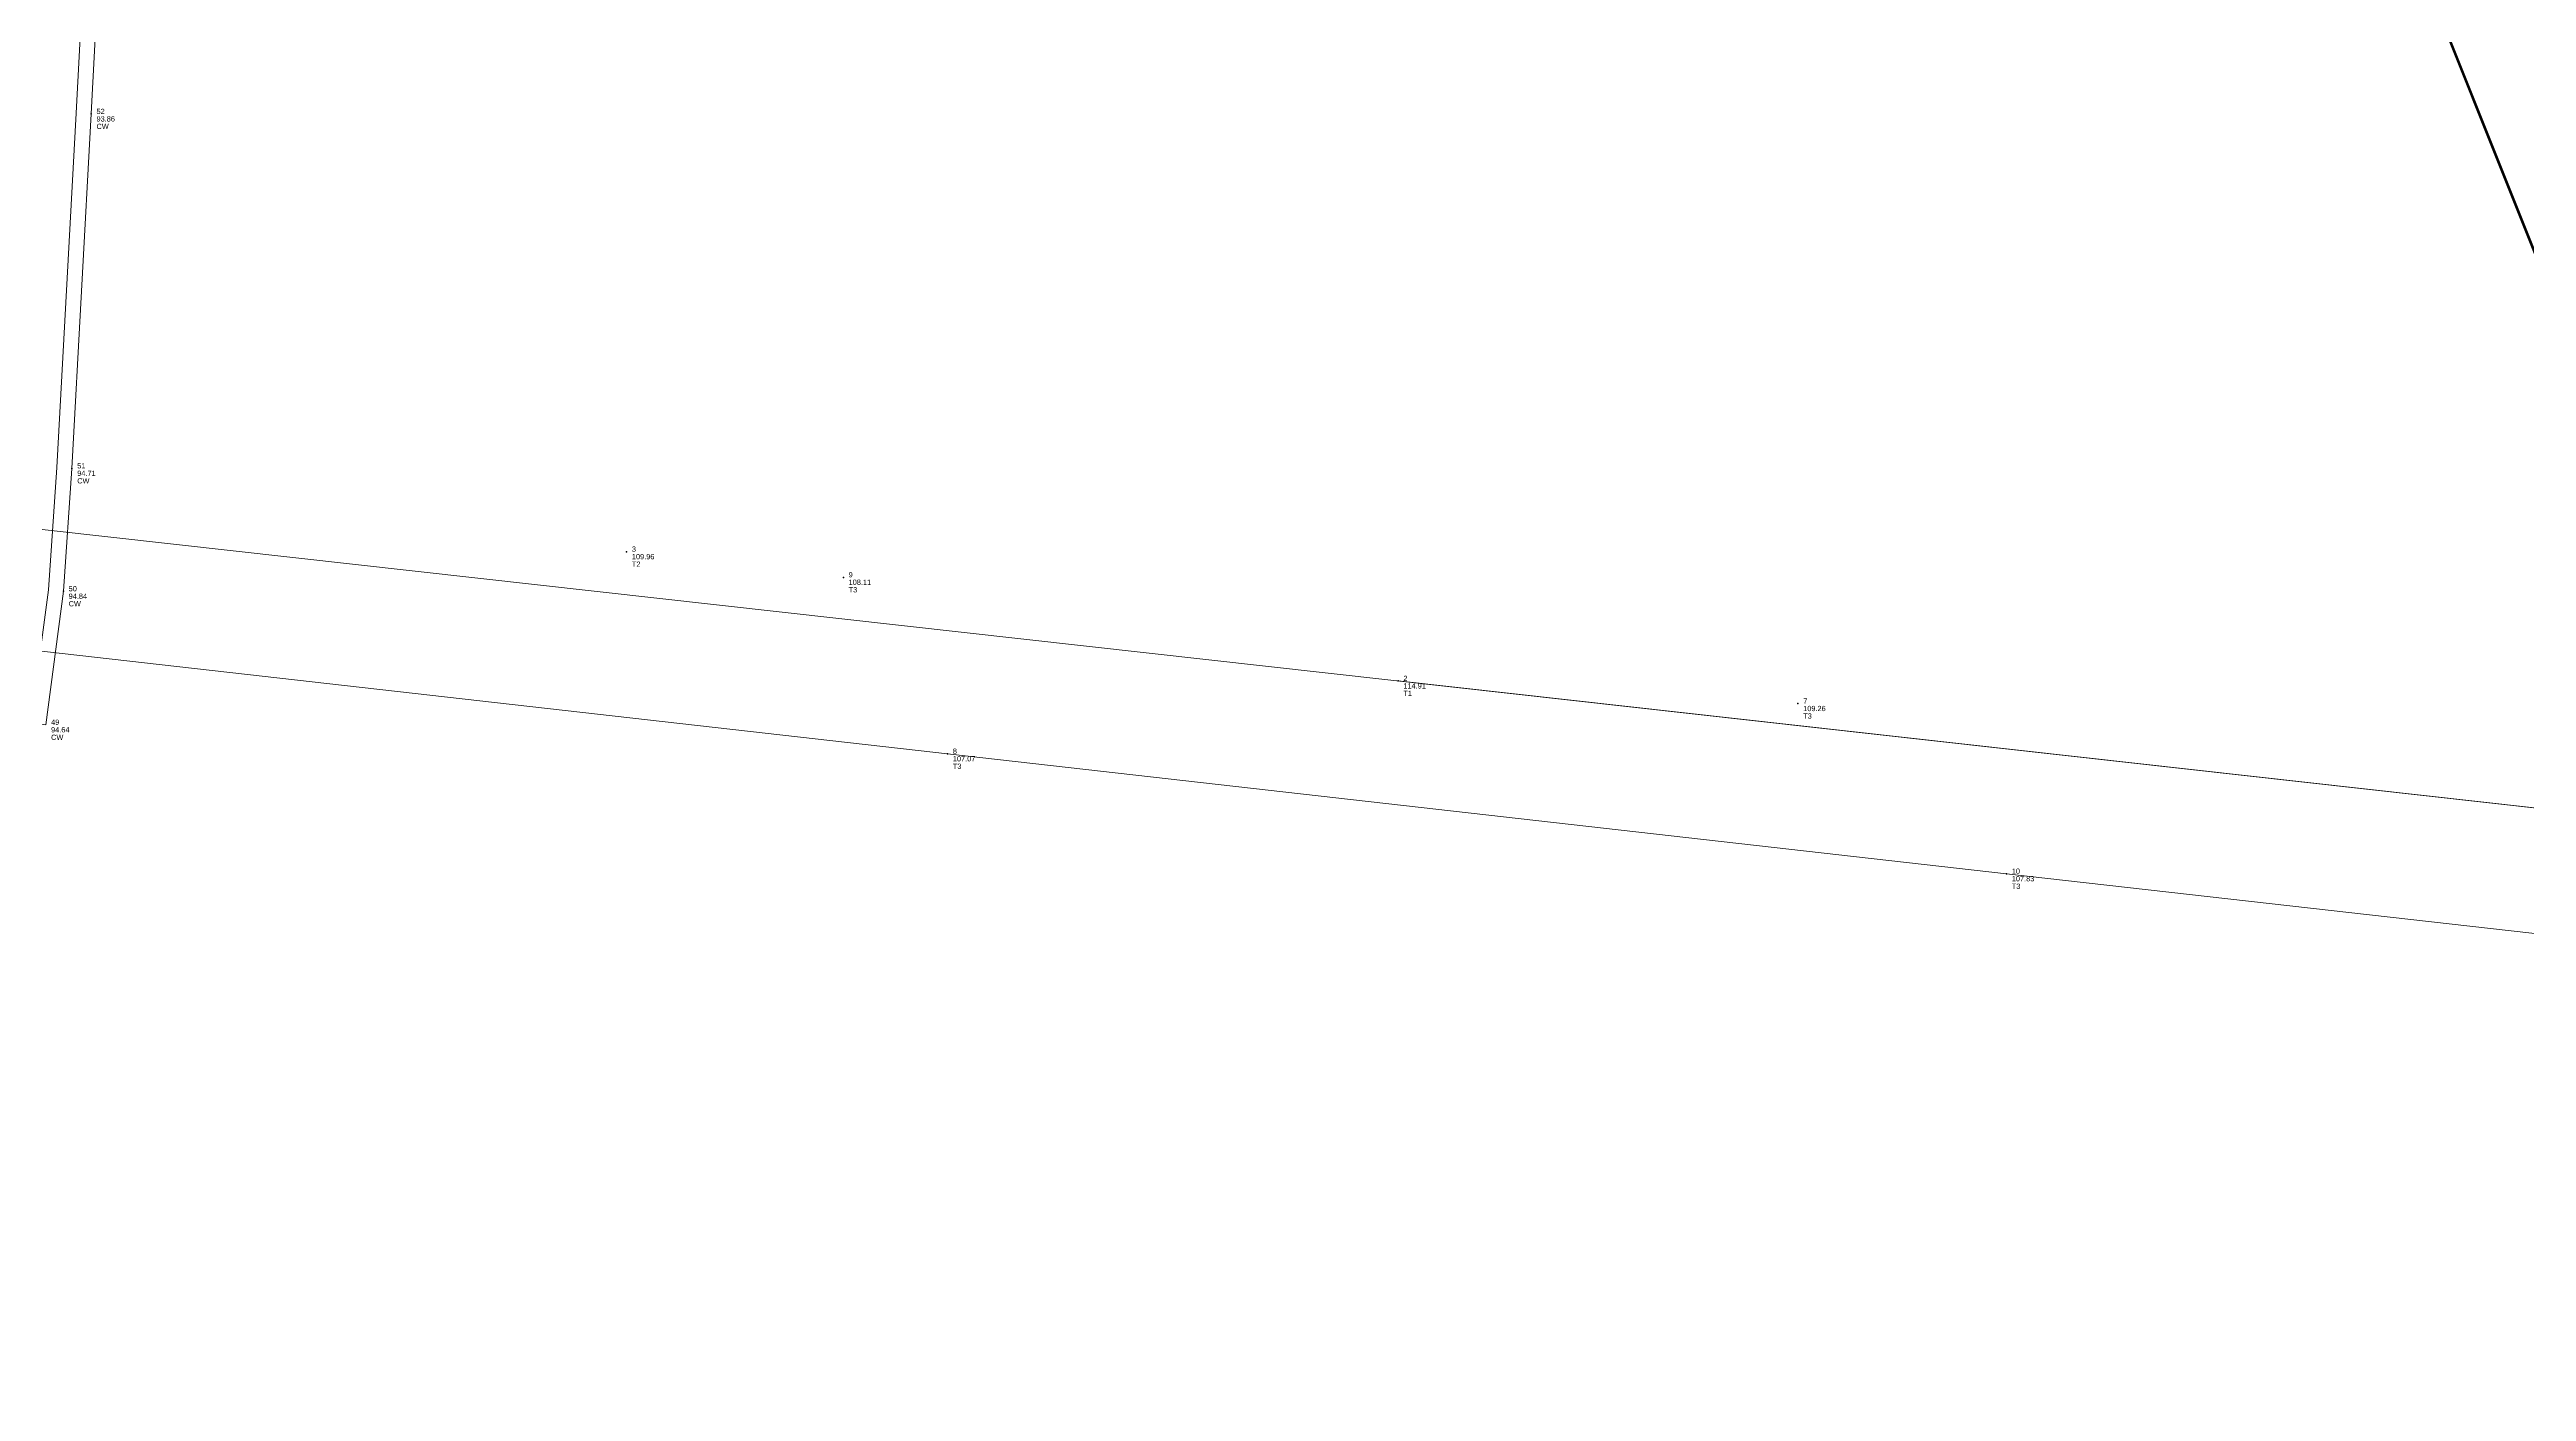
# Model space of a CAD drawing. Header units: millimetres. Extents: x 1332 to 1607, y 864 to 1149.
# Drawn here: x 1432.3 to 1498.2, y 1066.1 to 1101.8 of the extents above; entities that cross this region are included whole.
import ezdxf

# ---------------------------------------------------------------- set-up
doc = ezdxf.new("R2010")
doc.units = ezdxf.units.MM
doc.linetypes.add('1', pattern=[0])
doc.linetypes.add('DASHED', pattern=[0.75, 0.5, -0.25])
doc.layers.add('Compound Wall', color=1, linetype='Continuous', lineweight=30)
for name, color, linetype in [('PATRA', 6, '1'), ('pntdesc', 1, 'Continuous'), ('pntelev', 2, 'Continuous'), ('pntno', 3, 'Continuous')]:
    doc.layers.add(name, color=color, linetype=linetype)
doc.styles.get("Standard").update_dxf_attribs({"font": 'arial.ttf'})

msp = doc.modelspace()

# ---------------------------------------------------------------- linework, layer by layer
at = {"linetype": 'Continuous', "lineweight": 0, "flags": 128}
for points, elevation in [([(1607.13478, 1069.47041), (1336.83923, 1099.65768)], 118.812), ([(1335.90039, 1096.68444), (1484.349, 1079.866), (1606.14219, 1066.11093)], 107.066), ([(1537.611, 1077.235), (1468.182, 1084.989)], 118.812)]:
    msp.add_lwpolyline(points, dxfattribs=dict(at, elevation=elevation))
at = {"color": 254}
for p in [(1433.454, 1100.055, 93.861), (1432.942, 1090.638, 94.711), (1447.681, 1088.423, 109.961), (1432.714, 1087.372, 94.845), (1453.44, 1087.743, 108.106), (1468.182, 1084.989, 114.907), (1478.806, 1084.388, 109.263), (1456.21, 1083.054, 107.066), (1484.349, 1079.866, 107.832)]:
    msp.add_point(p, dxfattribs=at)
at = {"layer": 'Compound Wall', "linetype": 'Continuous', "lineweight": 0, "elevation": 96.308, "flags": 128}
for points in [[(1406.39241, 1088.38462), (1419.14452, 1086.27093), (1431.90386, 1084.28134), (1432.31582, 1087.41206), (1432.54276, 1090.66279), (1433.05457, 1100.07628), (1433.23858, 1103.60253), (1433.60262, 1110.1502), (1434.10658, 1119.31854), (1434.45285, 1125.86787), (1435.31324, 1125.85689), (1436.60737, 1125.80062), (1465.36044, 1124.53471), (1479.40787, 1124.06773), (1486.13078, 1123.79111), (1486.19698, 1125.40004)], [(1406.327, 1087.99), (1419.081, 1085.876), (1432.247, 1083.823), (1432.714, 1087.372), (1432.942, 1090.638), (1433.454, 1100.055), (1433.638, 1103.581), (1434.002, 1110.128), (1434.506, 1119.297), (1434.832, 1125.463), (1435.302, 1125.457), (1436.59, 1125.401), (1465.345, 1124.135), (1479.393, 1123.668), (1486.514, 1123.375), (1486.59665, 1125.38359)]]:
    msp.add_lwpolyline(points, dxfattribs=at)
at = {"layer": 'PATRA', "color": 3, "linetype": 'DASHED', "const_width": 0.07, "elevation": 90.418}
msp.add_lwpolyline([(1486.514, 1123.375), (1487.801, 1123.494), (1488.699, 1121.209), (1491.604, 1113.329), (1502.269, 1086.658)], dxfattribs=at)

# ---------------------------------------------------------------- texts
at = {"layer": 'pntdesc'}
for s, p in [('CW', (1433.594, 1099.655)), ('CW', (1433.082, 1090.238)), ('T2', (1447.821, 1088.023)), ('T3', (1453.58, 1087.343)), ('CW', (1432.854, 1086.972)), ('T1', (1468.322, 1084.589)), ('T3', (1478.946, 1083.988)), ('CW', (1432.387, 1083.423)), ('T3', (1456.35, 1082.654)), ('T3', (1484.489, 1079.466))]:
    msp.add_text(s, height=0.14, dxfattribs=at).set_placement(p)
at = {"layer": 'pntelev'}
for s, p in [('93.86', (1433.594, 1099.855)), ('94.71', (1433.082, 1090.438)), ('109.96', (1447.821, 1088.223)), ('108.11', (1453.58, 1087.543)), ('94.84', (1432.854, 1087.172)), ('114.91', (1468.322, 1084.789)), ('109.26', (1478.946, 1084.188)), ('94.64', (1432.387, 1083.623)), ('107.07', (1456.35, 1082.854)), ('107.83', (1484.489, 1079.666))]:
    msp.add_text(s, height=0.14, dxfattribs=at).set_placement(p)
at = {"layer": 'pntno'}
for s, p in [('52', (1433.594, 1100.055)), ('51', (1433.082, 1090.638)), ('3', (1447.821, 1088.423)), ('50', (1432.854, 1087.372)), ('9', (1453.58, 1087.743)), ('2', (1468.322, 1084.989)), ('7', (1478.946, 1084.388)), ('49', (1432.387, 1083.823)), ('8', (1456.35, 1083.054)), ('10', (1484.489, 1079.866))]:
    msp.add_text(s, height=0.14, dxfattribs=at).set_placement(p)

doc.saveas('drawing.dxf')
